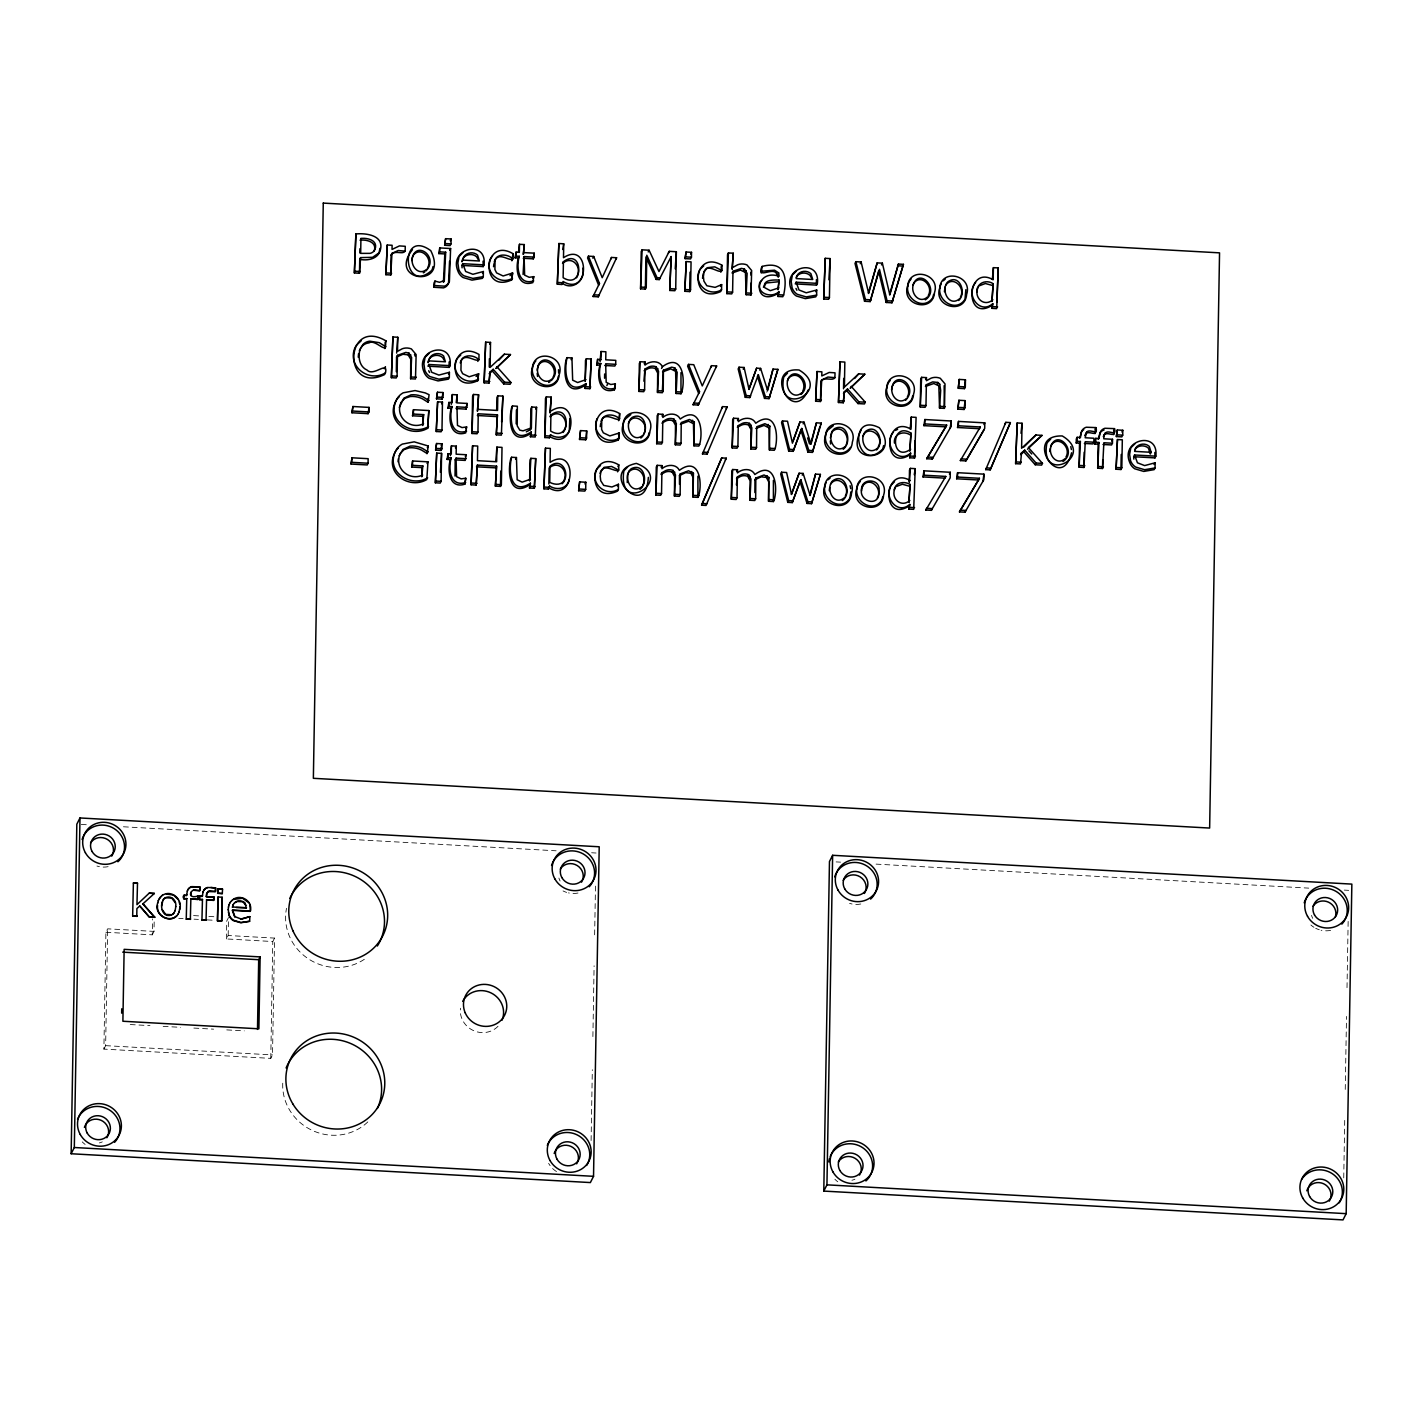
<?xml version="1.0" encoding="UTF-8"?>
<svg xmlns="http://www.w3.org/2000/svg" width="1423" height="1423" viewBox="0 0 1423 1423"><rect width="100%" height="100%" fill="white"/><g stroke="black" fill="none" stroke-linecap="round" stroke-linejoin="round"><path stroke-width="0.75" stroke-dasharray="5 3.75" d="M274.55 938.095L272.789 941.528L226.435 938.949L228.178 935.516L274.55 938.095L272.522 1054.923L270.779 1058.374L103.897 1049.107L105.907 932.261L107.65 928.828L154.004 931.389L154.218 919.418M103.897 1049.107L105.64 1045.656L107.65 928.828M105.907 932.261L152.261 934.84L152.546 918.867M226.435 938.949L226.755 920.983L228.498 917.533M228.178 935.516L228.427 921.535M270.779 1058.374L272.789 941.528M591.096 1140.535L592.324 1069.758M592.893 1036.584L594.102 965.808M594.636 934.84L595.526 883.985M1343.739 1177.888L1344.717 1120.381M1345.251 1089.413L1346.514 1016.431M1347.012 987.669L1348.15 921.321M152.261 934.84L154.004 931.389M766.748 392.197L767.637 390.471M836.119 861.911L840.566 862.142M876.07 864.117L1308.751 888.13M1344.255 890.104L1348.684 890.353M81.271 824.433L87.924 824.806M123.427 826.781L556.108 850.794M591.612 852.768L596.059 853.017M193.581 915.594L200.127 915.967M208.861 916.448L215.407 916.803M178.747 918.315L183.122 918.564M194.026 919.169L198.384 919.4M207.118 919.898L215.834 920.379M130.24 1024.542L149.984 1025.627M163.147 1026.357L180.703 1027.335M193.848 1028.064L213.592 1029.167M226.755 1029.896L244.294 1030.875M105.64 1045.656L272.522 1054.923M854.921 1179.205A12.487 11.882 26.9 0 1 851.915 1180.236M837.791 1181.784A22.163 21.078 26.9 0 1 834.892 1179.222M1330.612 930.375A22.163 21.078 26.9 0 1 1321.113 930.251M1319.263 929.735A22.163 21.078 26.9 0 1 1315.688 928.276M1313.998 927.316A22.163 21.078 26.9 0 1 1310.903 925.021M860.773 903.996A21.843 20.776 26.9 0 1 849.567 903.374M1312.735 918.351A12.487 11.882 26.9 0 1 1311.561 915.38M498.032 1026.285A21.843 20.776 26.9 0 1 472.987 1030.359A21.843 20.776 26.9 0 1 460.465 1008.231M367.81 1121.911A49.947 47.51 26.9 0 1 312.153 1130.36A49.947 47.51 26.9 0 1 282.803 1082.12M102.296 1141.869A12.487 11.882 26.9 0 1 99.29 1142.9M85.149 1144.43A22.163 21.078 26.9 0 1 82.249 1141.886M577.987 893.021A22.163 21.078 26.9 0 1 568.489 892.897M566.621 892.399A22.163 21.078 26.9 0 1 563.046 890.923M108.13 866.66A21.843 20.776 26.9 0 1 96.942 866.038M364.341 959.298A49.947 47.51 26.9 0 1 308.524 958.942A49.947 47.51 26.9 0 1 286.521 908.283M560.111 881.015A12.487 11.882 26.9 0 1 558.919 878.044M556.518 1171.591A22.163 21.078 26.9 0 1 548.62 1163.356"/><path stroke-width="1.5" d="M71.15 1153.751L76.824 824.202L79.99 817.958L599.208 846.774L593.533 1176.323L590.367 1182.566L71.15 1153.751L74.316 1147.507L79.99 817.958M121.667 1013.158L121.738 1008.8M132.659 916.234L136.928 916.145L132.659 916.234L133.388 883.025L137.497 883.238L136.964 904.654L149.166 893.182L154.342 893.466L149.166 893.182M136.768 916.465L136.893 908.568L139.756 905.953L149.362 916.839L154.769 917.124L149.202 917.141L139.756 905.953M183.834 898.785L186.751 898.607L183.834 898.785C180.525 893.199 191.091 896.028 183.887 895.441M183.994 898.464L184.047 895.12M186.253 919.205L190.504 919.116L186.253 919.205L186.751 898.607M186.662 895.583L186.822 894.498M190.344 919.436L190.86 898.838L198.117 899.247L198.171 895.903C189.508 898.998 188.476 892.719 193.617 889.909L199.789 890.549L199.86 886.92L191.767 886.618A6.83 6.492 26.9 0 0 188.138 889.357L187.267 891.118M190.789 895.494L191.144 892.203M190.86 898.838L197.957 899.567L198.171 895.903M199.522 899.656L202.457 899.478L199.522 899.656C196.232 894.071 206.797 896.899 199.594 896.312M193.457 890.229L199.629 890.869L199.86 886.92M199.682 899.336L199.754 895.992M201.941 920.076L206.21 919.987L201.941 920.076L202.457 899.478M202.351 896.454L202.528 895.369M206.317 896.686L213.717 897.095L206.317 896.686L206.673 893.395L209.323 890.78L215.496 891.421L215.567 887.792L207.473 887.49A6.83 6.492 26.9 0 0 203.827 890.229L202.973 891.99M206.05 920.307L206.566 899.71L213.824 900.119L213.877 896.775M206.477 896.365L206.833 893.075M206.566 899.71L213.663 900.439L213.717 897.095M215.496 891.421L215.567 887.792M217.683 893.359L217.915 888.913L222.539 889.179L222.308 893.608L217.683 893.359L217.915 888.913M217.47 920.93L218.039 897.006L222.148 897.237L221.739 920.841L217.47 920.93L218.039 897.006M221.579 921.161L222.148 897.237M228.32 909.528L228.925 915.078A10.459 9.943 26.9 0 0 233.247 920.574L240.825 922.78L249.63 921.286L249.861 916.625L241.003 918.991L234.902 916.625L232.483 910.044L250.43 911.04L249.879 904.299M234.742 916.946L232.323 910.364L250.27 911.36C253.436 900.403 239.1 892.719 231.593 900.83M257.492 1029.416L258.701 959.707L260.124 956.896L124.139 949.354L122.894 1021.252L258.879 1028.811L260.124 956.896M351.072 464.058L352.032 457.797L368.148 458.686L368.077 463.222L367.205 464.947L351.072 464.058L352.032 457.797M351.961 412.759L352.922 406.516L369.037 407.405L368.948 411.941L368.077 413.666L351.961 412.759L352.922 406.516M354.38 272.949L355.892 233.941C365.533 232.981 383.516 235.062 380.599 248.989C378.927 258.79 368.041 261.049 359.734 259.342L359.485 273.234L354.38 272.949L355.892 233.941M359.841 252.974L359.912 248.723M359.485 273.234L360.606 257.616L372.577 257.314L378.785 253.063M368.077 413.666L369.037 407.405M385.882 274.692L387.252 245.005L392.108 245.272L392.037 249.416L399.436 245.912L405.253 246.304L405.164 251.142C402.656 255.144 394.491 249.434 391.094 255.108L390.756 274.977L385.882 274.692L387.252 245.005M360.588 348.084L362.207 346.056A11.633 11.064 26.9 0 1 368.931 342.89C375.601 338.603 387.661 355.91 385.099 342.605L385.989 340.897C344.864 316.689 341.787 394.794 384.548 374.587L385.437 372.879C388.443 360.001 373.555 377.113 367.027 370.051C359.147 366.583 357.742 356.319 360.232 348.92M385.01 348.493L385.989 340.897M390.756 274.977L391.965 253.383L398.173 250.519L405.164 251.142M410.624 378.749L411.603 357.475L408.97 353.117L405.822 352.424L397.444 355.341L397.088 376.223L396.217 377.949L391.361 377.682L392.908 336.984L397.764 337.251L397.515 351.356L402.264 348.76A12.469 11.846 26.9 0 1 411.372 348.92L416.139 354.576L415.48 379.016L410.624 378.749L410.731 359.183L408.099 354.825L402.905 354.274L396.572 357.066L396.323 371.688M391.361 377.682L392.908 336.984M396.643 353.082L397.764 337.251M411.638 467.064L412.51 465.339L422.827 465.908L421.955 467.633L411.638 467.064L412.581 460.981L427.967 461.835L426.811 479.569C409.717 489.583 385.224 473.841 394.296 453.812A17.272 16.436 26.9 0 1 398.44 447.925M412.528 415.783L413.399 414.057L423.698 414.627L422.827 416.352L412.528 415.783L413.47 409.699L428.839 410.553L427.7 428.27C410.607 438.284 386.113 422.56 395.167 402.513A17.272 16.436 26.9 0 1 399.312 396.626M412.51 465.339L412.581 460.981M413.399 414.057L413.47 409.699M421.955 467.633L421.795 476.776L422.827 465.908M422.827 416.352L422.667 425.495L423.698 414.627M427.7 428.27L428.839 410.553M401.268 402.015L405.039 398.28L410.18 396.537A22.181 21.096 26.9 0 1 422.382 398.778L428.11 402.3L428.181 398.387M400.397 453.297L404.15 449.561L409.29 447.836A22.181 21.096 26.9 0 1 421.493 450.059L427.238 453.581L428.198 445.986L414.182 441.841L402.282 444.101A17.272 16.436 26.9 0 0 395.167 452.087C386.095 472.134 410.607 487.858 427.683 477.843M428.11 402.3L429.088 394.705L425.299 392.926L415.071 390.56L403.171 392.819A17.272 16.436 26.9 0 0 396.039 400.806C386.985 420.834 411.478 436.576 428.572 426.544M449.561 261.263L448.53 283.159A8.182 7.791 26.9 0 1 443.478 287.873L434.033 287.268L434.104 282.786L434.976 281.078L439.565 282.305L444.296 280.562L445.684 252.209L439.671 251.871L438.8 253.596L444.812 253.934L445.684 252.209M434.033 287.268L434.976 281.078M435.616 450.113L436.576 443.514L442.055 443.816L441.966 448.707L441.094 450.415L435.616 450.113L436.576 443.514M436.505 398.831L437.466 392.232L442.944 392.535L442.855 397.408L441.984 399.134L436.505 398.831L437.466 392.232M438.8 253.596L439.743 247.922L450.611 248.527L449.401 281.452A8.182 7.791 26.9 0 1 444.35 286.148L434.904 285.561M435.367 482.788L436.719 453.101L441.575 453.368L441.094 481.348L440.223 483.055L435.367 482.788L436.719 453.101M436.256 431.507L437.608 401.82L442.464 402.086L441.984 430.048L441.112 431.774L436.256 431.507L437.608 401.82M439.671 251.871L439.743 247.922M440.401 472.311L441.575 453.368M441.094 450.415L441.148 447.16M441.984 399.134L442.944 392.535M444.652 245.272L445.612 238.673L451.091 238.975L451.002 243.867L450.13 245.574L444.652 245.272L445.612 238.673M444.812 253.934L443.425 282.288L444.296 280.562M447.071 459.398L447.943 457.69L451.216 457.868L450.344 459.593L447.071 459.398L448.014 453.724L451.287 453.901L451.429 445.861L456.285 446.146L456.143 454.186L466.175 454.737L465.232 460.412L455.2 459.86L455.04 476.047M447.96 408.116L448.832 406.391L452.105 406.569L451.233 408.294L447.96 408.116L448.903 402.442L452.176 402.62L452.318 394.58L457.174 394.847L457.032 402.887L467.064 403.438L466.121 409.13L456.089 408.561L456.961 406.853L466.993 407.405M447.943 457.69L448.014 453.724M448.832 406.391L448.903 402.442M449.33 377.415L449.419 372.292L438.924 375.085L431.703 372.275L428.839 364.484L450.095 365.658C453.226 339.652 414.413 349.115 423.929 371.794A12.38 11.775 26.9 0 0 429.07 378.305L438.035 380.919L448.458 379.141L449.33 377.415L438.907 379.194L429.942 376.579A12.38 11.775 26.9 0 1 424.801 370.087L423.912 363.879L424.979 357.778M428.839 364.484L427.967 366.191L449.223 367.383L449.117 361.94M450.344 459.593C447.16 470.39 449.312 489.174 464.823 484.176L465.766 478.217L461.159 478.875L456.587 476.687L456.071 458.135L466.104 458.686M450.415 455.627L451.429 445.861M451.233 408.294C448.049 419.109 450.202 437.893 465.712 432.894L466.655 426.936L462.03 427.576L457.477 425.406L456.961 406.853M451.304 404.345L452.318 394.58M451.216 457.868C448.049 468.683 450.184 487.449 465.695 482.45M452.105 406.569C448.921 417.384 451.073 436.167 466.584 431.169M456.196 402.602L457.174 394.847M464.823 484.176L465.766 478.217M466.121 409.13L467.064 403.438M471.066 484.781L472.578 445.773L477.701 446.057L477.452 460.678L496.645 461.746L496.894 447.107L502.017 447.391L501.358 484.692L500.487 486.399L495.382 486.115L496.574 466.139L477.363 465.09L476.189 485.065L471.066 484.781L472.578 445.773M496.68 410.091L496.912 397.551L497.783 395.825L502.888 396.11L501.376 435.118L496.271 434.833L497.445 414.858L478.253 413.791L477.932 432.058L477.061 433.766L471.956 433.481L472.596 396.199L473.468 394.473L478.59 394.758L477.452 411.105L478.59 394.758M471.956 433.481L473.468 394.473M461.016 361.175C464.93 352.192 475.798 362.652 478.928 359.681L479.017 354.452C449.063 336.966 445.79 395.256 477.719 380.724L477.808 375.53L476.065 376.455M477.719 380.724L478.679 373.804L469.163 376.775L462.635 373.68L460.945 370.282L461.123 361.229M476.189 485.065L477.363 465.09M462.084 267.826L461.924 265.407L483.18 266.599L483.073 261.156M483.286 276.631L483.375 271.508L472.881 274.301L465.659 271.491L462.795 263.682L484.051 264.874C487.182 238.868 448.37 248.331 457.886 271.01A12.38 11.775 26.9 0 0 463.026 277.521L471.991 280.135L482.415 278.357L483.286 276.631L472.863 278.41L463.898 275.795A12.38 11.775 26.9 0 1 458.775 269.285L457.868 263.095L458.935 256.994M493.212 369.304L492.34 371.029L503.706 383.908L510.11 384.263L510.982 382.556L504.578 382.2L493.212 369.304L490.01 372.026L488.978 383.089L484.122 382.823L485.67 342.143L490.526 342.409L490.099 367.401L504.365 354.185L510.483 354.523L495.987 368.415L510.483 354.523M484.122 382.823L485.67 342.143M488.978 383.089L490.01 372.026M489.263 367.045L489.405 358.703M495.809 461.372L496.894 447.107M496.271 434.833L497.445 414.858M495.382 486.115L496.574 466.139M497.783 395.825L497.534 410.447L478.324 409.379M500.487 486.399L500.754 471.049M501.608 421.955L502.888 396.11M494.973 260.391C498.886 251.409 509.754 261.868 512.885 258.897L512.974 253.668C483.02 236.182 479.747 294.472 511.675 279.922L512.636 273.02L503.119 275.973L496.591 272.896L494.902 269.498L495.079 260.445M512.013 260.622L512.974 253.668M511.675 279.922L512.636 273.02M530.494 479.213L522.152 482.13L517.154 479.747L516.442 457.53L511.586 457.263C508.171 471.333 510.786 496.004 530.423 483.197L529.498 488.018L534.354 488.285L535.724 458.597L530.868 458.331L529.996 460.038L529.623 480.938L530.868 458.331M531.74 407.031L531.384 427.914L523.041 430.849L519.804 430.155L517.207 425.815L517.332 406.231L512.476 405.964C509.06 420.052 511.675 444.723 531.313 431.898L530.388 436.736L535.244 437.003L536.596 407.298L531.74 407.031L530.868 408.757L530.512 429.639L526.297 431.845M515.108 257.83L515.98 256.122L519.27 256.3L518.399 258.025L515.108 257.83L516.051 252.156L519.342 252.333L519.466 244.294L524.322 244.578L523.326 254.326L524.322 244.578M515.98 256.122L516.051 252.156M518.399 258.025C515.215 268.822 517.367 287.606 532.86 282.608L533.803 276.649L529.196 277.307L524.625 275.119L524.126 256.567L534.141 257.118L534.212 253.169L524.198 252.618M518.506 252.049L519.466 244.294M516.175 423.876L516.424 409.949M519.27 256.3C516.087 267.115 518.239 285.881 533.732 280.882M524.126 256.567L523.077 274.479M529.498 488.018L530.423 483.197M530.388 436.736L531.313 431.898M523.255 258.292L533.269 258.844L534.212 253.169M534.354 488.285L535.724 458.597M549.669 486.061L548.46 489.067L543.924 488.818L545.471 448.138L550.327 448.405L550.078 462.333C578.094 444.545 575.692 503.991 548.798 487.787L549.669 486.061C555.415 489.903 564.326 489.512 568.062 483.073M568.951 431.792C565.216 438.213 556.304 438.622 550.559 434.78L549.349 437.786L544.813 437.537L545.471 398.565L546.343 396.839L551.199 397.106L550.096 412.759L551.199 397.106M543.924 488.818L545.471 448.138M544.813 437.537L546.343 396.839M548.869 484.033L549.136 468.007C558.118 460.02 568.755 470.444 563.899 480.6M550.897 415L550.63 431.027C571.672 444.029 571.068 400.325 550.897 415L550.025 416.708C560.964 407.103 570.925 423.343 563.01 432.521M557.318 284.209L558.865 243.529L563.721 243.795L563.49 257.723C590.314 240.042 590.154 297.549 563.081 281.469L561.872 284.475L557.318 284.209L558.865 243.529M562.779 249.505L563.721 243.795M563.419 261.672L563.134 277.698C584.177 290.701 583.59 247.015 563.419 261.672L562.547 263.397C572.58 254.592 582.807 267.88 576.546 277.787M586.009 379.621L577.649 382.538L572.651 380.154L571.939 357.938L567.083 357.671C563.686 371.741 566.283 396.412 585.938 383.605L585.013 388.426L589.869 388.692L591.221 359.005L586.365 358.738L585.493 360.446L585.138 381.346L586.365 358.738M578.645 490.739L579.641 481.881L585.814 482.237L585.689 489.37L584.817 491.095L578.645 490.739L579.641 481.881M579.535 439.458L580.531 430.6L586.703 430.938L586.578 438.088L585.707 439.796L579.535 439.458L580.531 430.6M585.013 388.426L585.938 383.605M585.707 439.796L586.703 430.938M589.869 388.692L591.221 359.005M596.664 365.035L597.535 363.31L600.808 363.488L599.937 365.213L596.664 365.035L597.607 359.361L600.88 359.539L601.022 351.499L605.878 351.766L605.736 359.806L615.768 360.357L615.697 364.324L614.825 366.049L604.793 365.48M597.535 363.31L597.607 359.361M599.937 365.213C596.753 376.028 598.905 394.811 614.416 389.813L615.359 383.854L610.752 384.495L606.18 382.325L605.664 363.772L615.697 364.324M600.808 363.488C597.624 374.302 599.777 393.086 615.287 388.088M604.579 378.233L604.65 373.982M614.416 389.813L615.359 383.854M601.68 420.319C605.593 411.336 616.461 421.795 619.592 418.824L619.681 413.595C589.727 396.11 586.454 454.399 618.382 439.867L619.343 432.948L609.827 435.918L603.299 432.823L601.609 429.426L601.769 420.372M618.72 420.55L619.681 413.595M618.382 489.423L618.471 484.247L611.943 486.986L603.69 485.385L600.719 480.725L600.221 476.207L600.897 471.671L604.064 467.331L611.588 466.459L618.703 470.124L618.792 464.876C588.837 447.391 585.582 505.699 617.493 491.148L618.382 489.423C605.522 497.072 589.94 483.482 596.255 469.857M618.382 439.867L619.343 432.948M671.158 256.602L659.205 279.602L656.163 279.424L657.035 277.698L646.789 255.251L646.238 287.375L645.366 289.1L640.581 288.833L641.239 251.551L642.111 249.825L649.084 250.217L658.974 271.544L669.255 251.337L676.352 251.729L675.712 289.011L674.84 290.737L669.735 290.452L671.158 256.602L669.735 290.452M662.424 366.707C681.51 352.637 685.815 376.988 681.848 392.037L680.977 393.744L676.121 393.477L677.17 372.346L674.822 367.899L671.638 367.17L663.403 370.229L663.225 391.005L662.353 392.712L657.497 392.446L658.547 371.278L656.199 366.849A9.072 8.627 26.9 0 0 648.995 366.867L644.957 369.073L644.601 389.973L643.73 391.681L638.874 391.414L639.354 363.434L640.225 361.727L645.081 361.993L645.028 365.088C649.884 360.766 659.258 360.09 662.424 366.707L661.553 368.432M638.874 391.414L640.225 361.727M640.581 288.833L642.111 249.825M643.908 381.239L644.957 369.073M645.366 289.1L645.917 256.976L656.163 279.424M657.497 392.446L657.675 372.986L655.327 368.575A9.072 8.627 26.9 0 0 648.123 368.593L644.085 370.798M693.054 497.089L693.428 473.236L688.572 470.782L680.336 473.841L680.158 494.617L679.287 496.325L674.431 496.058L675.48 474.891L673.132 470.462A9.072 8.627 26.9 0 0 665.928 470.479L661.891 472.685L661.535 493.585L660.663 495.293L655.807 495.026L656.288 467.064L657.159 465.339L662.015 465.606L661.962 468.718C666.818 464.378 676.21 463.702 679.376 470.319C698.444 456.249 702.749 480.6 698.8 495.649L697.91 497.356L693.054 497.089L693.232 477.683L690.884 473.236L685.655 472.649L679.465 475.567L679.5 484.389M693.944 445.808L694.317 421.955L689.444 419.5L681.226 422.56L681.048 443.318L680.176 445.043L675.32 444.776L676.352 423.592L674.022 419.18A9.072 8.627 26.9 0 0 666.818 419.198L662.78 421.404L662.424 442.286L661.553 444.012L656.697 443.745L657.177 415.765L658.049 414.04L662.905 414.324L662.851 417.419C667.689 413.079 677.081 412.403 680.247 419.038C699.333 404.968 703.62 429.301 699.671 444.35L698.8 446.075L693.944 445.808L693.446 423.68L688.572 421.226L680.354 424.267M655.807 495.026L657.159 465.339M656.697 443.745L658.049 414.04M662.389 390.738L663.403 370.229M675.231 268.805L676.352 251.729M676.121 393.477L675.623 371.35L670.749 368.895L662.531 371.954M674.431 496.058L674.609 476.598L672.261 472.187A9.072 8.627 26.9 0 0 665.057 472.205L661.019 474.41L661.891 472.685M675.32 444.776L675.48 425.317L673.15 420.906A9.072 8.627 26.9 0 0 665.946 420.923L661.908 423.129M680.977 393.744L680.977 372.613M685.103 258.63L686.046 252.013L691.525 252.316L691.453 257.207L690.564 258.933L685.103 258.63L686.046 252.013M684.837 291.288L686.206 261.601L691.062 261.868L690.564 289.847L689.693 291.573L684.837 291.288L686.206 261.601M689.693 291.573L690.03 272.202M697.91 497.356L697.91 476.225M721.55 289.812L721.639 284.618L715.129 287.375L706.857 285.756L703.905 281.096L703.389 276.596L704.065 272.042L707.249 267.72L714.755 266.848L721.888 270.495L721.977 265.265C692.023 247.78 688.75 306.07 720.678 291.537L721.55 289.812C708.69 297.46 693.126 283.871 699.44 270.245M733.041 267.311L737.79 264.714A12.469 11.846 26.9 0 1 746.897 264.874L751.646 270.53L751.006 294.97L746.15 294.703L747.128 273.412L744.478 269.054L741.347 268.378L732.97 271.295L732.596 292.177L731.724 293.903L726.868 293.636L727.544 254.664L728.416 252.938L733.272 253.205L732.169 269.036L733.272 253.205M726.868 293.636L728.416 252.938M768.545 501.287L768.918 477.434L764.044 474.98L755.826 478.039L755.649 498.797L754.777 500.522L749.921 500.256L750.97 479.071L748.623 474.659A9.072 8.627 26.9 0 0 741.419 474.677L737.381 476.883L737.025 497.765L736.153 499.491L731.297 499.224L731.778 471.244L732.649 469.519L737.505 469.786L737.452 472.898C742.308 468.558 751.682 467.882 754.848 474.517C773.934 460.447 778.239 484.781 774.272 499.829L773.401 501.554L768.545 501.287L768.722 481.863L766.374 477.434L761.127 476.83L754.955 479.747L754.919 492.571M769.434 450.006L769.807 426.135L764.934 423.698L756.716 426.74L756.538 447.516L755.666 449.241L750.81 448.957L751.842 427.789L749.512 423.378A9.072 8.627 26.9 0 0 742.308 423.396L738.27 425.602L737.914 446.484L737.043 448.192L732.187 447.925L732.667 419.963L733.539 418.237L738.395 418.504L738.341 421.617C743.18 417.277 752.571 416.601 755.738 423.236C774.824 409.166 779.11 433.499 775.161 448.547L774.29 450.273L769.434 450.006L768.936 427.861L764.062 425.406L755.844 428.465M731.297 499.224L732.649 469.519M732.187 447.925L733.539 418.237M736.403 484.869L737.381 476.883M746.15 294.703L745.439 272.451L740.476 270.085L732.098 273.003L732.97 271.295M751.006 294.97L751.219 282.857M749.921 500.256L750.081 480.796L747.751 476.385A9.072 8.627 26.9 0 0 740.547 476.403L736.509 478.608M750.81 448.957L750.97 429.515L748.64 425.086A9.072 8.627 26.9 0 0 741.436 425.103L737.399 427.309L738.27 425.602M778.274 277.254L776.104 272.825C771.462 267.809 758.388 278.41 761.287 268.147L762.159 266.421C784.037 260.605 787.808 276.115 783.646 295.006L782.775 296.731L777.954 296.464L778.879 291.768C771.711 298.528 756.431 293.885 759.686 282.679M761.216 272.931L762.159 266.421M773.401 501.554L773.401 480.405M779.075 280.064L778.061 289.581L779.075 280.064C773.934 279.904 762.426 279.317 764.631 287.624L770.288 290.666L778.932 287.855M777.954 296.464L778.879 291.768M816.624 295.13L816.713 290.007L806.218 292.8L798.997 289.99L796.133 282.199L817.389 283.373C820.52 257.367 781.707 266.83 791.224 289.509A12.38 11.775 26.9 0 0 796.364 296.02L805.329 298.634L815.753 296.856L816.624 295.13L806.201 296.909L797.236 294.294A12.38 11.775 26.9 0 1 792.113 287.784L791.206 281.594L792.273 275.493M796.133 282.199L795.261 283.906L816.517 285.098L816.411 279.655M815.664 401.233L817.015 371.528L821.871 371.812L821.8 375.939L829.2 372.452L835.016 372.826L834.927 377.664C832.419 381.666 824.255 375.957 820.858 381.631L820.52 401.499L815.664 401.233L817.015 371.528M820.52 401.499L821.729 379.923L827.937 377.042L834.927 377.664M823.704 299.008L825.251 258.31L830.107 258.577L829.431 297.549L828.56 299.275L823.704 299.008L825.251 258.31M828.898 279.78L830.107 258.577M823.792 1191.087L829.467 861.538L832.633 855.294L1351.85 884.11L1346.176 1213.659L1343.01 1219.902L823.792 1191.087L826.941 1184.843L832.633 855.294M847.539 388.977L846.667 390.685L858.016 403.581L864.437 403.936L865.309 402.211L858.905 401.855L847.539 388.977L844.337 391.699L843.305 402.762L838.449 402.496L839.979 361.798L844.835 362.082L844.408 387.074L858.674 373.84L864.81 374.196L850.296 388.088L864.81 374.196M838.449 402.496L839.979 361.798M843.305 402.762L844.337 391.699M843.537 388.781L843.714 378.376M910.364 468.38L909.297 482.219L909.493 470.106L910.364 468.38L915.22 468.647L913.691 509.345L908.835 509.078L909.759 504.418C897.753 515.037 884.181 498.157 890.549 486.168M910.097 484.407L908.941 502.177L910.097 484.407C904.352 480.956 895.529 482.148 894.178 489.886M910.204 428.91L911.254 417.099L916.11 417.366L914.562 458.046L909.706 457.779L910.631 453.137C898.642 463.756 885.07 446.875 891.438 434.869M910.987 433.126L909.831 450.895L910.987 433.126C890.282 420.443 890.496 463.791 910.702 449.17M908.835 509.078L909.759 504.418M909.706 457.779L910.631 453.137M911.254 417.099L911.04 429.212C884.039 413.613 881.922 472.418 909.759 454.862M914.278 474.713L915.22 468.647M914.562 458.046L914.864 440.739M926.355 384.69L925.982 405.591L925.11 407.298L920.254 407.031L920.734 379.069L921.606 377.344L926.462 377.611L926.409 380.724L931.176 378.127A12.469 11.846 26.9 0 1 940.283 378.287L945.032 383.925L944.392 408.365L939.536 408.099L938.824 385.846L933.844 383.498L925.466 386.416L926.355 384.69L932.688 381.898L937.864 382.467L939.696 384.139L940.674 390.453L939.536 408.099M920.254 407.031L921.606 377.344M923.011 476.918L923.883 475.193L945.797 476.42L944.925 478.146L923.011 476.918L923.954 470.817L950.279 472.276L950.19 477.861L931.354 510.323L925.822 510.021L926.693 508.296L932.225 508.598L931.354 510.323M923.901 425.637L924.843 419.536L951.169 420.995L951.062 426.58L932.243 459.042L926.711 458.722L946.669 425.121L924.772 423.912L923.901 425.637L945.797 426.847L946.669 425.121M923.883 475.193L923.954 470.817M924.772 423.912L924.843 419.536M944.392 408.365L944.16 385.651M950.19 428.305L951.169 420.995M956.647 478.786L957.59 472.685L983.916 474.144L983.827 479.729L964.99 512.191L959.458 511.889L979.433 478.288L957.519 477.061L956.647 478.786L978.562 479.996L979.433 478.288M957.537 427.505L958.408 425.779L980.305 426.989L979.433 428.714L957.537 427.505L958.479 421.404L984.805 422.862L984.698 428.448L965.879 460.91L960.347 460.59L961.219 458.882L966.751 459.184M957.892 409.13L958.889 400.272L965.061 400.61L964.954 407.743L964.065 409.468L957.892 409.13L958.889 400.272M958.266 388.283L959.244 379.425L965.434 379.781L965.31 386.914L964.438 388.621L958.266 388.283L959.244 379.425M957.519 477.061L957.59 472.685M958.408 425.779L958.479 421.404M964.065 409.468L965.061 400.61M964.438 388.621L965.434 379.781M982.955 481.454L983.916 474.144M992.347 279.477L993.396 267.649L998.252 267.915L996.705 308.613L991.849 308.329L992.774 303.686C980.785 314.305 967.213 297.425 973.581 285.418M993.129 283.675L991.973 301.445L993.129 283.675C986.21 279.05 976.356 283.124 976.783 292.124M991.849 308.329L992.774 303.686M993.396 267.649L993.183 279.762C966.181 264.162 964.065 322.968 991.902 305.411M996.829 302.103L998.252 267.915M1024.72 450.148L1023.849 451.856L1035.215 464.752L1041.618 465.108L1042.49 463.382L1036.086 463.026L1024.72 450.148L1021.518 452.87L1020.487 463.934L1015.631 463.667L1017.178 422.969L1022.034 423.254L1021.607 448.245L1035.873 435.011L1041.992 435.367L1027.495 449.259M1015.631 463.667L1017.178 422.969M1021.02 433.303L1022.034 423.254M1076.233 442.98L1077.104 441.272L1080.395 441.45L1079.523 443.176L1076.233 442.98L1076.304 439.031L1077.175 437.306L1080.466 437.501L1081.195 432.201A8.093 7.702 26.9 0 1 1083.739 429.693M1077.104 441.272L1077.175 437.306M1079.612 438.284L1082.014 430.475A8.093 7.702 26.9 0 1 1086.318 427.238L1095.906 427.594C1098.449 435.883 1090 428.341 1086.674 432.041L1085.162 437.75L1093.913 438.248L1093.86 442.197L1085.251 441.717L1083.97 467.456L1079.114 467.189L1079.523 443.176M1079.114 467.189L1080.395 441.45M1083.97 467.456L1084.219 452.176M1094.838 444.029L1095.71 442.304L1099.001 442.482L1098.129 444.207L1094.838 444.029L1094.91 440.063L1095.781 438.337L1099.054 438.533L1099.801 433.232A8.093 7.702 26.9 0 1 1104.052 429.977M1084.717 435.58L1085.802 433.748C1089.129 430.048 1097.56 437.59 1095.034 429.319L1095.906 427.594M1095.71 442.304L1095.781 438.337M1104.177 434.887L1103.768 438.782L1112.519 439.28L1112.448 443.229L1103.857 442.749L1102.558 468.487L1097.702 468.22L1098.129 444.207M1097.702 468.22L1099.001 442.482M1102.558 468.487L1102.718 459.754M1114.511 428.625C1117.037 436.914 1108.606 429.372 1105.28 433.072L1104.39 434.78C1107.734 431.08 1116.166 438.622 1113.64 430.351L1114.511 428.625L1104.924 428.27A8.093 7.702 26.9 0 0 1100.619 431.507L1098.2 439.316M1116.361 436.559L1117.304 429.959L1122.783 430.262L1122.711 435.153L1121.822 436.879L1116.361 436.559L1117.304 429.959M1116.094 469.234L1117.464 439.547L1122.32 439.814L1121.822 467.793L1120.95 469.501L1116.094 469.234L1117.464 439.547M1120.95 469.501L1121.217 454.453M1133.846 459.131L1133.686 456.712L1154.96 457.886L1154.853 452.443M1155.049 467.936L1155.138 462.795L1144.643 465.588L1137.439 462.795L1134.558 454.986L1155.832 456.16C1158.962 430.155 1120.15 439.636 1129.666 462.315A12.38 11.775 26.9 0 0 1134.789 468.807L1143.754 471.422L1154.178 469.643L1155.049 467.936L1144.626 469.715L1135.661 467.082A12.38 11.775 26.9 0 1 1130.538 460.59L1129.631 454.382L1130.716 448.281M157.793 902.751C152.972 914.971 171.222 925.484 178.213 913.922M179.654 909.759C183.211 899.674 171.4 888.984 162.275 895.476M180.045 906.718L179.031 912.161M358.24 357.209L358.56 353.687M850.883 491.86L849.887 497.943M1071.572 452.781C1060.793 494.706 1022.337 434.869 1062.27 435.954C1096.777 456.392 1039.413 485.314 1046.812 443.514M398.12 461.87L398.422 458.633M228.16 909.848L228.587 906.789M379.977 248.331L379.016 252.867M161.635 906.024L162.933 900.208M162.329 901.737C159.981 907.945 163.289 917.817 171.436 915.042L172.806 914.082M411.887 260.569C414.111 238.797 439.956 256.371 425.939 270.939M537.254 370.211C539.477 348.422 565.305 365.996 551.306 380.581M538.534 365.355C534.194 374 543.657 386.594 552.177 378.856M830.356 437.822L832.366 431.151M829.271 490.668L829.68 487.538M842.309 500.576C852.413 493.603 844.906 471.422 832.455 480.992C825.233 489.014 834.003 506.588 844.408 497.748M861.591 490.882C859.919 477.007 881.851 478.128 878.863 491.646C880.072 509.096 854.903 500.469 862.872 486.026M891.563 389.866C893.786 368.095 919.632 385.669 905.615 400.237M892.861 385.01C888.503 393.673 897.984 406.267 906.487 398.529M913.797 283.497C909.439 292.16 918.92 304.753 927.44 297.016M944.41 291.715L945.032 287.001M958.675 300.52C967.16 292.604 959.227 272.914 947.593 282.039C940.39 290.061 949.141 307.635 959.547 298.794M1049.943 451.589L1050.37 448.441M1051.455 445.15C1047.097 453.812 1056.578 466.406 1065.08 458.668M175.118 910.72L175.812 906.487M427.665 267.684C433.321 258.061 419.963 245.485 413.026 255.624C408.97 264.34 418.202 276.987 426.811 269.232M553.013 377.326C558.688 367.685 545.329 355.11 538.392 365.266M643.765 433.695C650.542 422.791 633.004 410.785 628.415 423.449M642.894 484.976C647.447 476.26 637.771 463.845 629.233 471.475M802.732 391.183C807.286 382.467 797.627 370.033 789.071 377.682M846.134 444.919C850.687 436.203 841.011 423.787 832.473 431.418M845.244 496.218C850.901 486.577 837.56 474.001 830.605 484.158M878.24 446.715C885.017 435.812 867.479 423.805 862.889 436.452M877.351 497.997C883.007 488.356 869.666 475.798 862.712 485.937M907.34 396.981C912.997 387.358 899.638 374.783 892.701 384.922M928.276 295.486C933.933 285.845 920.574 273.269 913.637 283.426M960.383 297.265C966.039 287.624 952.699 275.048 945.744 285.205M1065.934 457.121C1071.59 447.498 1058.232 434.922 1051.295 445.061M894.427 443.051C893.27 433.997 903.48 430.369 910.115 434.851M895.067 488.16C890.264 498.21 901.115 508.349 909.813 500.469M978.081 287.428C973.279 297.478 984.147 307.617 992.845 299.719M493.532 266.706L493.977 263.682M600.221 426.651L600.684 423.609M702.517 278.321L703.193 273.767M186.662 894.818L187.427 890.798M202.368 895.69L203.133 891.67M374.107 251.106C377.522 242.141 366.743 239.331 360.055 240.202M763.422 287.215L766.286 282.964L778.203 281.79M767.299 390.062L773.009 369.091L777.901 369.357L769.025 398.636L764.525 398.387L757.481 376.419L758.352 374.694L765.396 396.661L764.525 398.387M773.009 369.091L767.637 390.471L760.611 368.397L756.609 368.183L748.854 389.226M810.683 443.798L816.411 422.844L821.284 423.111L812.426 452.389L807.926 452.14L800.882 430.155L801.754 428.448L808.798 450.415L807.926 452.14M816.411 422.844L811.021 444.225L804.013 422.151L800.011 421.919L792.931 441.041M809.812 495.097L815.521 474.126L820.413 474.393L811.537 503.671L807.037 503.422L799.993 481.454L800.864 479.729L807.908 501.696L807.037 503.422M815.521 474.126L810.149 495.506L803.123 473.432L799.121 473.219L791.366 494.261M157.633 903.071L158.415 900.35M432.29 269.409L433.019 266.563M533.91 363.701C526.297 378.269 547.535 394.029 557.354 379.781M557.656 379.052L558.385 376.206M624.661 420.087C617.048 434.638 638.287 450.397 648.105 436.149M623.772 471.369C617.493 517.065 676.583 478.324 636.348 463.4C597.055 471.262 645.722 521.387 648.354 477.381M648.408 435.42L649.137 432.574M783.628 377.575C776.229 419.358 833.593 390.453 799.086 370.016C762.621 366.547 792.398 426.153 808.104 390.062M827.012 431.311C819.399 445.879 840.637 461.621 850.456 447.391M826.14 482.593C818.527 497.161 839.766 512.92 849.584 498.673M909.155 281.861C901.542 296.429 922.798 312.171 932.599 297.941M858.247 484.389C850.634 498.939 871.872 514.699 881.691 500.451M888.219 383.374C880.606 397.924 901.844 413.684 911.663 399.436M882.883 448.423L883.612 445.595M932.901 297.194L933.63 294.365M881.993 499.722L882.722 496.876M911.965 398.707L912.694 395.861M941.279 283.639C933.666 298.207 954.904 313.967 964.723 299.719M965.025 298.972L965.861 289.669M561.872 284.475L562.21 283.177C572.686 291.181 585.885 279.869 582.843 268.147M549.349 437.786L550.559 434.78M548.46 489.067L548.798 487.787M399.312 407.352L403.83 398.191L411.051 394.829A22.181 21.096 26.9 0 1 423.254 397.053L428.981 400.575M400.93 402.762C394.811 416.743 410.037 430.244 423.556 423.769M400.041 454.062C393.922 468.025 409.148 481.543 422.667 475.051M228.409 907.109L229.228 904.388M456.481 359.432C450.166 373.057 465.748 386.647 478.59 378.998M490.437 258.648C484.122 272.273 499.704 285.845 512.547 278.214M597.144 418.575C590.83 432.201 606.411 445.79 619.254 438.142M569.307 430.991L569.805 418.54M568.435 482.29L569.253 479.338M868.368 293.12L877.173 262.881L882.367 263.166L889.855 294.917L898.429 264.055L903.445 264.34L891.936 302.797L886.173 302.476L878.614 271.064L870.182 301.587L864.544 301.267L855.01 263.415L855.881 261.69L861.128 261.992L868.67 293.44L877.173 262.881M870.182 301.587L879.485 269.338L887.045 300.751L886.173 302.476M889.553 294.579L898.429 264.055M355.288 347.034C346.447 365.871 368.504 383.089 385.437 372.879M232.376 907.305L233.265 904.477M428.892 360.873C429.39 353.811 438.889 351.356 443.602 355.946L445.435 361.798L428.892 360.873L428.021 362.598C428.519 355.537 437.999 353.082 442.731 357.671L444.118 360.197M462.849 260.089C463.347 253.027 472.845 250.573 477.559 255.162L479.391 260.996L462.849 260.089L461.977 261.796C462.475 254.753 471.974 252.28 476.687 256.887L478.075 259.413M769.025 398.636L777.901 369.357M812.426 452.389L819.808 426.953M811.537 503.671L820.413 474.393M891.936 302.797L903.445 264.34M756.609 368.183L749.032 389.44L744.104 367.49L739.035 367.205L738.163 368.931L745.278 397.319L749.761 397.568L750.633 395.843L746.15 395.594L745.278 397.319M800.011 421.919L792.433 443.193L787.506 421.226L782.437 420.959L781.565 422.667L788.68 451.073L793.145 451.322L801.754 428.448M799.121 473.219L791.544 494.475L786.617 472.525L781.547 472.24L780.676 473.966L787.791 502.355L792.273 502.604L800.864 479.729M749.761 397.568L758.352 374.694M793.145 451.322L800.882 430.155M792.273 502.604L799.993 481.454M629.126 471.209L627.543 474.731L627.223 482.539M787.381 380.937C793.216 363.114 813.974 383.214 801.024 394.438M788.965 377.397C783.326 385.935 792.344 401.037 801.896 392.712M912.926 285.223C919.365 266.546 940.461 289.616 925.324 299.844M1050.583 446.875C1057.022 428.198 1078.118 451.269 1062.981 461.497M702.464 453.901L722.582 406.622L727.135 406.871L706.946 454.15L702.464 453.901L703.336 452.176L707.818 452.425L706.946 454.15M701.592 505.183L721.71 457.921L726.246 458.17L706.057 505.432L701.592 505.183L721.71 457.921M985.712 469.626L1005.83 422.346L1010.383 422.595L990.177 469.875L985.712 469.626L986.584 467.9L991.048 468.149M990.177 469.875L1010.383 422.595M494.208 262.17C495.969 253.081 507.477 253.543 512.885 258.897M460.234 362.954C462.013 353.865 473.521 354.327 478.928 359.681M600.897 422.097C602.676 413.008 614.185 413.47 619.592 418.824M600.026 473.379C603.085 461.692 615.59 473.041 618.703 470.124M599.474 283.426L593.035 296.518L598.229 296.82L616.604 257.741L611.516 257.456L602.214 277.698L593.711 256.46L588.446 256.176L587.574 257.901L598.603 285.151L599.474 283.426L588.446 256.176M699.529 391.663L693.072 404.755L698.266 405.039L716.641 365.96L711.553 365.675L702.268 385.918L693.748 364.697L688.483 364.395L687.611 366.12L698.657 393.388L699.529 391.663L688.483 364.395M158.255 900.67L160.763 896.526M178.035 914.242L179.191 911.841M359.361 350.645L363.096 344.33A11.633 11.064 26.9 0 1 369.802 341.182L379.247 342.658L385.882 346.785M399.169 455.769L402.94 449.49L410.162 446.111A22.181 21.096 26.9 0 1 422.382 448.334L428.11 451.874M229.067 904.708L230.295 902.289M359.734 259.342L360.606 257.616M391.094 255.108L391.965 253.383M384.619 348.475L385.491 346.75M385.171 367.045L384.299 368.77L385.526 367.063M450.219 240.7L451.091 238.975M449.739 250.252L450.611 248.527M396.572 357.066L397.444 355.341M133.388 883.025L137.497 883.238M408.099 354.825L408.97 353.117M409.931 356.497L410.802 354.772M461.924 265.407L462.795 263.682M154.609 917.444L142.834 903.747L154.769 917.124M483.18 266.599L484.051 264.874M482.504 273.216L483.375 271.508M427.647 402.282L428.519 400.557M449.223 367.383L450.095 365.658M448.547 374L449.419 372.292M511.764 260.605L512.636 258.879M441.592 403.794L442.464 402.086M510.021 275.671L512.387 273.003M427.327 447.711L428.198 445.986M426.775 453.563L427.647 451.838M207.758 891.545L215.122 891.741M477.79 361.389L478.679 359.681M427.078 463.56L427.967 461.835M489.654 344.135L490.526 342.409M533.269 258.844L534.141 257.118M441.183 445.541L442.055 443.816M477.559 375.512L478.679 373.804M222.539 889.179L217.755 889.233M532.931 278.374L533.803 276.649M222.308 893.608L217.844 893.039M455.413 447.854L456.285 446.146M465.783 428.661L466.655 426.936M504.365 354.185L498.744 360.304M478.253 413.791L477.381 415.516L496.574 416.583M455.2 459.86L456.071 458.135M465.303 456.463L466.175 454.737M503.706 383.908L504.578 382.2M236.36 907.536L246.499 907.767L232.536 907.002M249.861 916.625L240.843 919.311M249.63 921.286L240.985 922.46L233.425 920.254A10.459 9.943 26.9 0 1 229.085 914.776L228.498 912.303M512.476 405.964L511.604 407.69C508.189 421.777 510.804 446.431 530.441 433.624M592.84 258.186L593.711 256.46M610.645 259.182L611.516 257.456M535.724 409.024L536.596 407.298M593.035 296.518L593.907 294.81L599.101 295.095L598.229 296.82M511.586 457.263L510.715 458.971C507.3 473.059 509.914 497.73 529.552 484.905M615.732 259.466L616.604 257.741M515.571 459.238L516.442 457.53M530.512 429.639L531.384 427.914M567.083 357.671L566.212 359.379C562.814 373.466 565.411 398.138 585.066 385.313M571.068 359.645L571.939 357.938M648.212 251.942L649.084 250.217M601.022 351.499L600.008 361.264L600.88 359.539M668.383 253.063L669.255 251.337M659.205 279.602L660.076 277.876L657.035 277.698M606.838 385.597L607.71 383.872M690.653 254.041L691.525 252.316M644.21 363.719L645.081 361.993M584.942 483.945L585.814 482.237M618.454 420.532L619.325 418.824M619.094 432.948L618.471 434.673M655.327 368.575L656.199 366.849M656.999 370.282L657.871 368.575M617.92 466.602L618.792 464.876M721.977 265.265L721.105 266.99C723.862 279.05 707.889 260.694 703.976 271.989M617.582 471.831L618.454 470.106M720.75 272.202L721.888 270.495M673.951 369.624L674.822 367.899M617.333 485.954L618.471 484.247M675.623 371.35L676.494 369.624M721.39 284.618L720.518 286.325L721.639 284.618M662.033 416.032L662.905 414.324M743.606 270.779L744.478 269.054M745.439 272.451L746.31 270.726M673.15 420.906L674.022 419.18M674.822 422.613L675.694 420.888M710.682 367.401L711.553 365.675M661.144 467.331L662.015 465.606M693.072 404.755L693.944 403.029L699.138 403.314L698.266 405.039M715.769 367.685L716.641 365.96M691.774 421.955L692.645 420.23M693.446 423.68L694.317 421.955M672.261 472.187L673.132 470.462M673.933 473.895L674.804 472.187M777.741 274.568L778.612 272.842L774.521 270.192L762.088 271.206M679.465 475.567L680.336 473.841M721.71 408.348L722.582 406.622M743.233 369.215L744.104 367.49M690.884 473.236L691.756 471.511M692.556 474.962L693.428 473.236M726.264 408.597L727.135 406.871M759.74 370.122L760.611 368.397M737.523 420.23L738.395 418.504M725.374 459.878L726.246 458.17M816.517 285.098L817.389 283.373M815.841 291.715L816.713 290.007M748.64 425.086L749.512 423.378M750.312 426.811L751.184 425.086M736.634 471.511L737.505 469.786M767.264 426.135L768.135 424.428M768.936 427.861L769.807 426.135M747.751 476.385L748.623 474.659M749.423 478.092L750.295 476.367M860.257 263.7L861.128 261.992M754.955 479.747L755.826 478.039M766.374 477.434L767.246 475.709M768.046 479.142L768.918 477.434M820.858 381.631L821.729 379.923M881.495 264.891L882.367 263.166M864.544 301.267L865.415 299.542L855.881 261.69M788.68 451.073L789.552 449.348L782.437 420.959M803.141 423.876L804.013 422.151M820.413 424.837L821.284 423.111M787.791 502.355L788.662 500.629L781.547 472.24M802.252 475.157L803.123 473.432M858.674 373.84L854.636 378.5M858.016 403.581L858.905 401.855M925.59 379.336L926.462 377.611M936.992 384.192L937.864 382.467M938.824 385.846L939.696 384.139M932.243 459.042L933.114 457.317L927.583 457.014M949.408 474.001L950.279 472.276M983.933 424.588L984.805 422.862M1004.958 424.072L1005.83 422.346M964.99 512.191L965.861 510.466L960.329 510.163M1021.518 452.87L1020.647 454.595L1023.849 451.856M1035.873 435.011L1023.902 447.018M1035.215 464.752L1036.086 463.026M1085.802 433.748L1086.674 432.041M1094.963 433.624L1095.835 431.898M1093.86 442.197L1092.971 443.923L1084.379 443.442M1113.569 434.655L1114.44 432.93M1111.648 440.988L1112.519 439.28M1112.448 443.229L1111.576 444.954L1102.985 444.474M1121.911 431.987L1122.783 430.262M1133.686 456.712L1134.558 454.986M1151.171 452.301L1134.629 451.376C1135.127 444.332 1144.608 441.859 1149.339 446.448L1151.171 452.301L1150.282 454.026L1148.468 448.174C1144.537 444.545 1137.19 445.15 1134.611 450.113M1154.96 457.886L1155.832 456.16M1155.138 462.795L1154.017 464.503M173.677 913.459L175.278 910.4M876.532 449.97C885.017 442.055 877.084 422.364 865.451 431.489C858.229 439.511 866.998 457.085 877.404 448.245M965.879 460.91L983.827 430.173M926.711 458.722L945.797 426.847M925.822 510.021L945.797 476.42M960.347 460.59L980.305 426.989M959.458 511.889L978.562 479.996M1103.305 436.612L1105.28 433.072M162.773 900.528L163.752 898.998M564.024 480.672C561.018 485.581 554.134 484.709 549.74 482.308L550.007 466.282C562.121 456.125 571.085 474.873 562.121 483.802M233.105 904.797C235.133 900.35 241.554 899.674 244.952 902.84L246.339 908.087M796.186 277.307C798.748 272.344 806.112 271.74 810.025 275.386L811.412 277.912M534.212 362.972L535.813 360.891M159.234 898.589L162.435 895.156M624.964 419.34L630.851 414.52M624.074 470.622L627.668 466.922M783.913 376.828L787.524 373.128M909.457 281.131L911.076 279.05M827.314 430.582L833.22 425.762M888.521 382.627L890.14 380.564M861.04 430.28C841.295 467.705 904.299 461.088 879.396 427.789C846.774 411.034 856.468 474.713 882.58 449.17M858.549 483.642L860.15 481.561M1047.115 442.766L1050.708 439.067M431.987 270.139C402.994 296.518 398.422 227.164 430.742 250.626C449.917 288.727 386.754 282.003 412.457 249.63M973.99 284.636L975.627 282.572M891.847 434.086L893.484 432.023M890.958 485.368L894.516 481.739M459.309 256.229L463.151 252.476M425.352 357.013L429.195 353.278M230.135 902.609L231.753 900.51M792.647 274.728L796.489 270.993M1131.089 447.534L1134.931 443.78M490.828 257.919L492.554 255.873M456.872 358.721L460.732 355.074M699.814 269.516L703.691 265.888M596.646 469.145L600.506 465.499M356.106 345.504L361.14 340.844M759.9 282.181L761.643 280.527M642.929 435.225C631.812 444.634 623.096 424.374 632.203 417.384C645.224 410.838 649.617 431.543 640.83 438.053M642.04 486.524C630.976 495.88 622.153 475.744 631.332 468.665C644.334 462.137 648.746 482.824 639.941 489.352M172.645 914.402L173.837 913.139M845.28 446.466C834.216 455.822 825.411 435.687 834.572 428.625C847.592 422.08 851.986 442.766 843.181 449.294M978.971 285.916L985.374 283.515L992.258 285.4M895.956 486.648L902.36 484.247L909.226 486.132M142.674 904.067L154.342 893.466M163.592 899.318L164.783 898.073M1041.992 435.367L1028.367 447.534L1042.49 463.382M489.138 373.751L492.34 371.029M843.465 393.424L846.667 390.685M943.182 280.829L945.174 279.21M828.044 479.782L830.036 478.164M176.843 915.665C169.462 922.958 155.943 915.718 157.562 905.473M778.007 293.476C752.714 308.204 753.247 267.773 779.146 276.258L778.612 272.842M908.87 506.143C881.05 523.717 883.167 464.894 910.169 480.512M234.67 902.769L236.983 901.488L242.799 901.755L245.966 905.295M550.968 411.034C578.983 393.246 576.582 452.692 549.687 436.505M423.289 272.825L424.712 272.06M548.655 382.449L550.078 381.684M164.623 898.393L165.993 897.451C171.898 895.263 177.021 901.097 175.652 906.807M895.405 430.44L897.628 429.337M233.372 899.443L242.55 898.215L248.918 902.733M171.596 914.722L165.726 914.384L162.186 909.635M165.833 897.771L171.738 898.091L175.26 902.787M166.42 894.018L173.464 895.049L178.302 899.656M897.557 265.781L902.573 266.048M445.524 243.564L451.002 243.867M685.975 256.905L691.453 257.207M355.252 271.224L360.357 271.508M386.771 272.985L391.627 273.252M558.207 282.501L562.743 282.75M641.471 287.126L646.238 287.375M670.607 288.727L675.712 289.011M685.708 289.581L690.564 289.847M727.74 291.911L732.596 292.177M747.022 292.978L751.878 293.245M778.826 294.739L783.646 295.006M824.575 297.282L829.431 297.549M865.415 299.542L871.054 299.862M887.045 300.751L892.808 301.071M992.72 306.621L997.576 306.888M959.138 386.558L965.31 386.914M392.232 375.957L397.088 376.223M411.496 377.024L416.352 377.291M484.994 381.097L489.85 381.382M585.885 386.7L590.741 386.967M639.745 389.689L644.601 389.973M658.369 390.72L663.225 391.005M676.992 391.77L681.848 392.037M765.396 396.661L769.896 396.91M816.535 399.507L821.391 399.774M839.321 400.77L844.177 401.037M921.126 405.306L925.982 405.591M940.407 406.391L945.263 406.658M958.764 407.405L964.954 407.743M437.377 397.106L442.855 397.408M1117.233 434.851L1122.711 435.153M352.833 411.051L368.948 411.941M437.128 429.782L441.984 430.048M472.827 431.774L477.932 432.058M497.143 433.108L502.248 433.392M531.259 435.011L536.115 435.278M545.685 435.812L550.221 436.061M580.406 437.733L586.578 438.088M657.568 442.019L662.424 442.286M676.192 443.051L681.048 443.318M694.815 444.083L699.671 444.35M733.058 446.217L737.914 446.484M751.682 447.249L756.538 447.516M770.305 448.281L775.161 448.547M789.552 449.348L794.016 449.597M808.798 450.415L813.298 450.664M910.578 456.071L915.434 456.338M1016.502 461.941L1021.358 462.208M1079.986 465.463L1084.842 465.73M1098.574 466.495L1103.43 466.762M1116.966 467.527L1121.822 467.793M436.487 448.405L441.966 448.707M476.492 466.797L495.702 467.865M351.943 462.333L368.077 463.222M436.238 481.063L441.094 481.348M471.938 483.055L477.061 483.34M496.253 484.407L501.358 484.692M530.37 486.292L535.244 486.559M544.796 487.093L549.349 487.342M579.517 489.032L585.689 489.37M656.679 493.301L661.535 493.585M675.302 494.332L680.158 494.617M693.926 495.382L698.8 495.649M732.169 497.499L737.025 497.765M750.793 498.53L755.649 498.797M769.416 499.562L774.272 499.829M788.662 500.629L793.145 500.878M807.908 501.696L812.408 501.945M909.706 507.353L914.562 507.62M702.464 503.475L706.929 503.724M217.63 920.628L221.739 920.841M122.716 952.147L258.701 959.707M826.941 1184.843L1346.176 1213.659M74.316 1147.507L593.533 1176.323M210.906 887.436L215.407 888.112M199.7 887.24L191.607 886.92A6.83 6.492 26.9 0 0 187.978 889.66M1028.9 450.842L1031.728 454.008M851.167 386.362L865.309 402.211M496.858 366.707L510.982 382.556M795.973 288.46L796.898 290.256M428.679 370.745L429.604 372.541M414.52 354.434L415.267 356.301M807.606 437.91L809.509 443.94M739.035 367.205L746.15 395.594M1070.772 446.609L1071.394 449.526M850.1 485.705L850.723 488.623M179.209 901.844L179.743 904.299M750.775 272.238L751.131 275.297M830.303 440.934L830.623 444.029M537.2 373.324L537.52 376.437M558.492 369.731L558.67 372.968M1312.949 906.362A12.487 11.882 26.9 0 1 1335.432 916.714M843.181 880.286A12.487 11.882 26.9 0 1 860.132 876.835A12.487 11.882 26.9 0 1 864.384 893.466M838.325 1161.897A12.487 11.882 26.9 0 1 855.276 1158.447A12.487 11.882 26.9 0 1 859.528 1175.078M1304.197 902.822A22.163 21.078 26.9 0 1 1335.752 891.207A22.163 21.078 26.9 0 1 1341.871 924.114M1301.618 1179.436A22.163 21.078 26.9 0 1 1331.732 1173.317A22.163 21.078 26.9 0 1 1339.256 1202.809M830.178 1156.632A22.163 21.078 26.9 0 1 862.765 1147.756A22.163 21.078 26.9 0 1 865.931 1180.948M828.844 1161.986A22.163 21.078 26.9 0 1 829.573 1158.358M834.714 876.853A21.843 20.776 26.9 0 1 866.66 865.878A21.843 20.776 26.9 0 1 870.574 899.105M1306.812 1190.802A12.487 11.882 26.9 0 1 1323.621 1183.758A12.487 11.882 26.9 0 1 1329.295 1201.154M560.306 869.026A12.487 11.882 26.9 0 1 577.276 865.575A12.487 11.882 26.9 0 1 581.509 882.189M90.538 842.95A12.487 11.882 26.9 0 1 107.508 839.499A12.487 11.882 26.9 0 1 111.741 856.112M462.671 1001.347A21.843 20.776 26.9 0 1 490.917 992.863A21.843 20.776 26.9 0 1 502.017 1020.255M84.402 1127.39A12.487 11.882 26.9 0 1 101.211 1120.346A12.487 11.882 26.9 0 1 106.885 1137.742M551.555 865.486A22.163 21.078 26.9 0 1 583.11 853.871A22.163 21.078 26.9 0 1 589.229 886.778M547.304 1145.373A22.163 21.078 26.9 0 1 577.4 1135.02A22.163 21.078 26.9 0 1 586.632 1165.473M77.536 1119.296A22.163 21.078 26.9 0 1 109.322 1109.904A22.163 21.078 26.9 0 1 114.605 1142.313M82.089 839.499A21.843 20.776 26.9 0 1 114.018 828.524A21.843 20.776 26.9 0 1 117.931 861.769M286.094 1067.979A49.947 47.51 26.9 0 1 351.161 1043.717A49.947 47.51 26.9 0 1 377.38 1108.446M554.17 1153.466A12.487 11.882 26.9 0 1 570.979 1146.422A12.487 11.882 26.9 0 1 576.671 1163.818M289.758 898.447A49.947 47.51 26.9 0 1 357.849 877.813A49.947 47.51 26.9 0 1 377.344 946.01M203.667 890.531A6.83 6.492 26.9 0 1 207.313 887.81M323.27 203.098L313.362 778.31L1209.639 828.061L1219.547 252.849L323.27 203.098M360.926 238.477L360.677 253.383L370.033 253.365A7.204 6.848 26.9 0 0 374.978 249.399C378.393 240.416 367.614 237.605 360.926 238.477M532.309 368.272C526.012 387.127 557.603 395.007 559.257 374.48C565.554 355.608 533.945 347.71 532.309 368.272M623.061 424.641C616.764 443.496 648.354 451.376 650.009 430.849C656.305 411.976 624.697 404.079 623.061 424.641M825.429 435.883C819.114 454.737 850.705 462.6 852.359 442.091C858.656 423.218 827.048 415.32 825.429 435.883M824.54 487.164C818.243 506.019 849.833 513.899 851.488 493.372C857.784 474.499 826.176 466.602 824.54 487.164M856.646 488.943C850.349 507.798 881.94 515.677 883.594 495.151C889.891 476.278 858.282 468.38 856.646 488.943M886.636 387.945C880.321 406.8 911.912 414.662 913.566 394.153C919.863 375.281 888.254 367.383 886.636 387.945M907.572 286.432C901.257 305.287 932.848 313.149 934.502 292.64C940.799 273.767 909.19 265.87 907.572 286.432M939.678 288.211C933.381 307.066 964.972 314.945 966.626 294.419C972.923 275.546 941.315 267.649 939.678 288.211M797.058 275.6L796.186 278.588L812.729 279.495L810.897 273.661C806.983 270.032 799.637 270.637 797.058 275.6M1314.478 914.9A12.487 11.882 26.9 0 0 1335.895 916.092A12.487 11.882 26.9 0 0 1325.507 897.522A12.487 11.882 26.9 0 0 1314.478 914.9M844.711 888.824A12.487 11.882 26.9 0 0 866.127 890.015A12.487 11.882 26.9 0 0 855.721 871.445A12.487 11.882 26.9 0 0 844.711 888.824M839.855 1170.453A12.487 11.882 26.9 0 0 861.271 1171.627A12.487 11.882 26.9 0 0 850.883 1153.057A12.487 11.882 26.9 0 0 839.855 1170.453M1307.524 916.287A22.163 21.078 26.9 0 0 1345.535 918.404A22.163 21.078 26.9 0 0 1327.072 885.444A22.163 21.078 26.9 0 0 1307.524 916.287M1302.668 1197.899A22.163 21.078 26.9 0 0 1340.679 1200.016A22.163 21.078 26.9 0 0 1322.216 1167.056A22.163 21.078 26.9 0 0 1302.668 1197.899M832.9 1171.841A22.163 21.078 26.9 0 0 870.912 1173.939A22.163 21.078 26.9 0 0 852.448 1140.979A22.163 21.078 26.9 0 0 832.9 1171.841M838.022 890.087A21.843 20.776 26.9 0 0 875.501 892.168A21.843 20.776 26.9 0 0 857.304 859.67A21.843 20.776 26.9 0 0 838.022 890.087M1309.622 1196.512A12.487 11.882 26.9 0 0 1331.039 1197.704A12.487 11.882 26.9 0 0 1320.651 1179.133A12.487 11.882 26.9 0 0 1309.622 1196.512M561.854 877.564A12.487 11.882 26.9 0 0 583.27 878.756A12.487 11.882 26.9 0 0 572.864 860.186A12.487 11.882 26.9 0 0 561.854 877.564M92.086 851.488A12.487 11.882 26.9 0 0 113.484 852.679A12.487 11.882 26.9 0 0 103.096 834.109A12.487 11.882 26.9 0 0 92.086 851.488M465.196 1012.802A21.843 20.776 26.9 0 0 502.408 1018.672A21.843 20.776 26.9 0 0 487.733 984.645A21.843 20.776 26.9 0 0 465.196 1012.802M292.996 1104.177A49.947 47.51 26.9 0 0 378.643 1105.884A49.947 47.51 26.9 0 0 334.334 1033.027A49.947 47.51 26.9 0 0 292.996 1104.177M87.23 1133.099A12.487 11.882 26.9 0 0 108.628 1134.291A12.487 11.882 26.9 0 0 98.24 1115.721A12.487 11.882 26.9 0 0 87.23 1133.099M554.899 878.952A22.163 21.078 26.9 0 0 592.893 881.068A22.163 21.078 26.9 0 0 574.447 848.108A22.163 21.078 26.9 0 0 554.899 878.952M550.043 1160.563A22.163 21.078 26.9 0 0 588.037 1162.68A22.163 21.078 26.9 0 0 569.591 1129.72A22.163 21.078 26.9 0 0 550.043 1160.563M80.257 1134.487A22.163 21.078 26.9 0 0 118.269 1136.603A22.163 21.078 26.9 0 0 99.823 1103.643A22.163 21.078 26.9 0 0 80.257 1134.487M85.398 852.751A21.843 20.776 26.9 0 0 122.858 854.832A21.843 20.776 26.9 0 0 104.662 822.334A21.843 20.776 26.9 0 0 85.398 852.751M292.96 930.838A49.947 47.51 26.9 0 0 378.127 943.164A49.947 47.51 26.9 0 0 343.548 865.771A49.947 47.51 26.9 0 0 292.96 930.838M556.998 1159.176A12.487 11.882 26.9 0 0 578.414 1160.368A12.487 11.882 26.9 0 0 568.008 1141.797A12.487 11.882 26.9 0 0 556.998 1159.176"/></g></svg>
